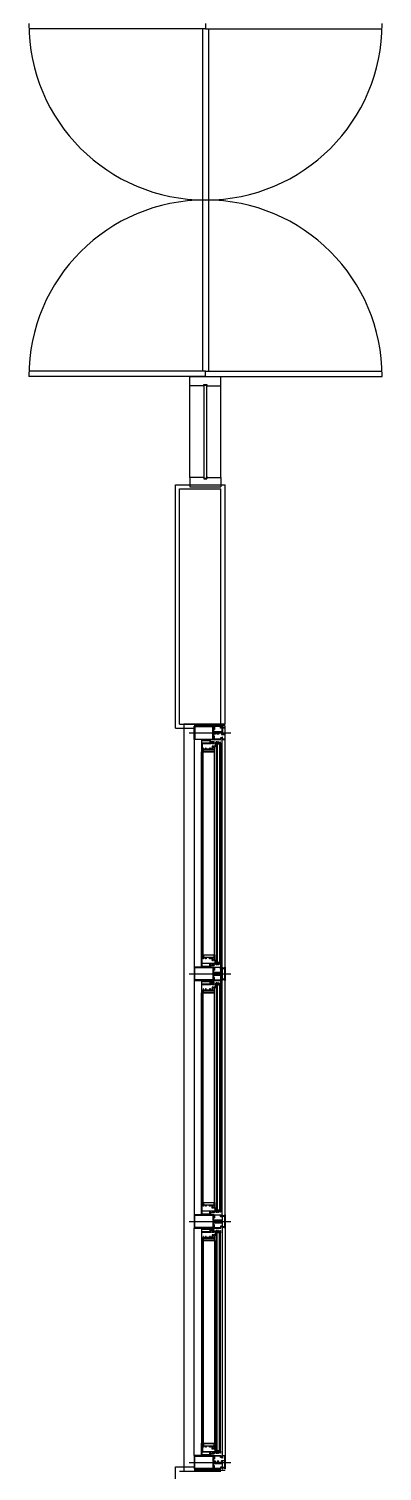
# Model space of a CAD drawing. Header units: millimetres. Extents: x 8456 to 190005487, y 619 to 455456909.
# Drawn here: x 197598 to 197862, y 156027 to 157103 of the extents above; entities that cross this region are included whole.
import ezdxf

# ---------------------------------------------------------------- set-up
doc = ezdxf.new("R2010")
doc.units = ezdxf.units.MM
doc.header["$LTSCALE"] = 400
doc.header["$MEASUREMENT"] = 0
doc.layers.get('0').update_dxf_attribs({"linetype": 'CONTINUOUS'})
doc.layers.get('Defpoints').update_dxf_attribs({"color": 153, "linetype": 'CONTINUOUS'})
for name, color, linetype in [('AA-HAT-타일', 8, 'CONTINUOUS'), ('AA-WALL-조적벽', 3, 'CONTINUOUS'), ('AA-WID', 4, 'CONTINUOUS'), ('AA-창호-문', 7, 'CONTINUOUS'), ('AA-창호-창', 4, 'CONTINUOUS')]:
    doc.layers.add(name, color=color, linetype=linetype)
doc.layers.add('G-창호공차', color=31, linetype='CONTINUOUS', plot=False)

# ---------------------------------------------------------------- blocks, each defined once
blk = doc.blocks.new('A$C2DB436D3')
at = {"layer": 'AA-HAT-타일', "color": 8}
for p, q in [((8783.7, 19090.2, 2515.7), (8783.7, 18725, 2515.7)), ((8790.3, 19090.2, 2515.7), (8790.3, 18725, 2515.7)), ((8755.1, 18344.4, 2515.7), (8755.1, 18604, 2515.7)), ((8755.1, 18604, 2515.7), (8807.9, 18604, 2515.7)), ((8807.9, 18348.8, 2515.7), (8807.9, 18604, 2515.7)), ((8763.9, 18348.8, 2515.7), (8763.9, 17552.4, 2515.7)), ((8755.1, 18344.4, 2515.7), (8774.9, 18344.4, 2515.7)), ((8755.1, 17310.4, 2515.7), (8755.1, 17556.8, 2515.7)), ((8755.1, 17556.8, 2515.7), (8774.9, 17556.8, 2515.7))]:
    blk.add_line(p, q, dxfattribs=at)
at = {"layer": 'AA-WALL-조적벽', "color": 8}
for p, q in [((8759.5, 18348.8, 2515.7), (8759.5, 18599.6, 2515.7)), ((8759.5, 18599.6, 2515.7), (8803.5, 18599.6, 2515.7)), ((8803.5, 18348.8, 2515.7), (8803.5, 18599.6, 2515.7)), ((8759.5, 18348.8, 2515.7), (8803.5, 18348.8, 2515.7)), ((8759.5, 17552.4, 2515.7), (8803.5, 17552.4, 2515.7))]:
    blk.add_line(p, q, dxfattribs=at)
at = {"layer": 'AA-WID', "color": 8}
for p, q in [((8769.6, 18339.4, 2515.7), (8813.9, 18339.4, 2515.7)), ((8774.9, 18332.3, 2515.7), (8774.9, 17825.7, 2515.7)), ((8804.9, 17825.7, 2515.7), (8804.9, 18332.3, 2515.7)), ((8807.9, 17825.7, 2515.7), (8807.9, 18332.3, 2515.7)), ((8782.6, 18102.9, 2515.7), (8782.6, 18319.1, 2515.7)), ((8783.7, 18102.9, 2515.7), (8783.7, 18328, 2515.7)), ((8784.4, 18102.9, 2515.7), (8784.4, 18319.1, 2515.7)), ((8796.1, 18323.7, 2515.7), (8796.5, 18323.7, 2515.7)), ((8796.5, 18096.7, 2515.7), (8796.5, 18322, 2515.7)), ((8802.9, 18327.3, 2515.7), (8797.6, 18327.9, 2515.7)), ((8798.3, 18327.3, 2515.7), (8799.6, 18327.3, 2515.7)), ((8798.3, 18327.3, 2515.7), (8798.3, 18094.6, 2515.7)), ((8803.1, 18327.3, 2515.7), (8798.3, 18327.3, 2515.7)), ((8799.4, 18327.3, 2515.7), (8799.4, 18094.6, 2515.7)), ((8802, 18327.3, 2515.7), (8802, 18094.6, 2515.7)), ((8803.1, 18327.3, 2515.7), (8803.1, 17830.6, 2515.7)), ((8798.3, 18094.6, 2515.7), (8799.6, 18094.6, 2515.7)), ((8802, 18094.6, 2515.7), (8803.1, 18094.6, 2515.7)), ((8769.6, 18082.6, 2515.7), (8813.9, 18082.6, 2515.7)), ((8798.3, 18070.5, 2515.7), (8798.3, 17830.6, 2515.7)), ((8798.3, 18070.5, 2515.7), (8799.6, 18070.5, 2515.7)), ((8799.4, 18070.5, 2515.7), (8799.4, 17830.6, 2515.7)), ((8802, 18070.5, 2515.7), (8802, 17830.6, 2515.7)), ((8802, 18070.5, 2515.7), (8803.1, 18070.5, 2515.7)), ((8782.6, 17838.9, 2515.7), (8782.6, 18062.2, 2515.7)), ((8783.7, 17838.9, 2515.7), (8783.7, 18062.2, 2515.7)), ((8784.4, 17838.9, 2515.7), (8784.4, 18062.2, 2515.7)), ((8796.5, 17838.9, 2515.7), (8796.5, 18068.4, 2515.7)), ((8798.3, 17830.6, 2515.7), (8799.6, 17830.6, 2515.7)), ((8802, 17830.6, 2515.7), (8803.1, 17830.6, 2515.7)), ((8769.6, 17818.6, 2515.7), (8813.9, 17818.6, 2515.7)), ((8774.9, 17568.9, 2515.7), (8774.9, 17811.4, 2515.7)), ((8804.9, 17811.4, 2515.7), (8804.9, 17568.9, 2515.7)), ((8807.9, 17811.4, 2515.7), (8807.9, 17568.9, 2515.7)), ((8782.6, 17798.2, 2515.7), (8782.6, 17582.1, 2515.7)), ((8783.7, 17798.2, 2515.7), (8783.7, 17573.1, 2515.7)), ((8784.4, 17798.2, 2515.7), (8784.4, 17582.1, 2515.7)), ((8796.5, 17798.2, 2515.7), (8796.5, 17579.1, 2515.7)), ((8798.3, 17806.5, 2515.7), (8799.6, 17806.5, 2515.7)), ((8798.3, 17573.8, 2515.7), (8798.3, 17806.5, 2515.7)), ((8799.4, 17573.8, 2515.7), (8799.4, 17806.5, 2515.7)), ((8802, 17806.5, 2515.7), (8803.1, 17806.5, 2515.7)), ((8802, 17573.8, 2515.7), (8802, 17806.5, 2515.7)), ((8803.1, 17573.8, 2515.7), (8803.1, 17806.5, 2515.7)), ((8796.1, 17577.4, 2515.7), (8796.5, 17577.4, 2515.7)), ((8769.6, 17561.7, 2515.7), (8813.9, 17561.7, 2515.7)), ((8802.9, 17573.8, 2515.7), (8797.6, 17573.2, 2515.7)), ((8798.3, 17573.8, 2515.7), (8799.6, 17573.8, 2515.7)), ((8803.1, 17573.8, 2515.7), (8798.3, 17573.8, 2515.7))]:
    blk.add_line(p, q, dxfattribs=at)
at = {"layer": 'AA-WID', "color": 8, "elevation": 2515.7}
for points in [[(8796.1, 18346.6), (8796.1, 18344.6, -1), (8795.8, 18344.6), (8795.8, 18344.8), (8795.5, 18344.8), (8795.5, 18343.5), (8795.8, 18343.5), (8795.8, 18343.7, -1), (8796.1, 18343.7), (8796.1, 18342.9, -0.414214), (8795.9, 18342.8), (8795.5, 18342.8, 0.414214), (8795.4, 18342.7), (8795.4, 18340.9, 0.414214), (8795.5, 18340.8), (8798.5, 18340.8), (8798.6, 18340.8), (8798.7, 18340.8), (8804.6, 18340.8, 0.414214), (8804.9, 18341.1), (8804.9, 18344), (8804.7, 18344, -1), (8804.7, 18344.4), (8804.9, 18344.4), (8804.9, 18346.6), (8805.3, 18346.6), (8805.3, 18345.5, 0.414214), (8805.4, 18345.4), (8807.2, 18345.4, -1), (8807.2, 18345), (8805.4, 18345, 0.414214), (8805.3, 18344.9), (8805.3, 18338.2, -0.414214), (8805.1, 18338), (8804.5, 18338), (8804.5, 18338.3), (8804.8, 18338.4, 0.322823), (8804.9, 18338.5), (8804.9, 18340.3, 0.414214), (8804.7, 18340.4), (8801.2, 18340.4, 0.414214), (8801.1, 18340.3), (8801.1, 18338.5, 0.284079), (8801.2, 18338.4), (8801.3, 18338.3), (8801.3, 18338), (8799.6, 18338, -0.414214), (8799.5, 18338.1), (8799.5, 18338.6, -1), (8799.8, 18338.6), (8799.8, 18338.5, 0.414214), (8799.9, 18338.4), (8800.5, 18338.4, 0.414214), (8800.7, 18338.6), (8800.7, 18340.2, 0.414214), (8800.5, 18340.4), (8799.9, 18340.4, 0.414214), (8799.8, 18340.3), (8799.8, 18340.2, -1), (8799.5, 18340.2), (8799.5, 18340.3, 0.414214), (8799.4, 18340.4), (8797.8, 18340.4, 0.414214), (8797.7, 18340.3), (8797.7, 18340.2, -1), (8797.4, 18340.2), (8797.4, 18340.3, 0.414214), (8797.3, 18340.4), (8796.7, 18340.4, 0.414214), (8796.5, 18340.2), (8796.5, 18338.6, 0.414214), (8796.7, 18338.4), (8797.3, 18338.4, 0.414214), (8797.4, 18338.5), (8797.4, 18338.6, -1), (8797.7, 18338.6), (8797.7, 18338.1, -0.414214), (8797.6, 18338), (8795.5, 18338, 0.414214), (8795.4, 18337.9), (8795.4, 18335.9, 0.414214), (8795.5, 18335.8), (8795.6, 18335.8, 0.414214), (8795.7, 18335.9), (8795.7, 18336.2, -1), (8796.1, 18336.2), (8796.1, 18335.1, -1), (8795.8, 18335.1), (8795.8, 18335.3), (8795.5, 18335.3), (8795.5, 18334), (8795.8, 18334), (8795.8, 18334.2, -1), (8796.1, 18334.2), (8796.1, 18332.3), (8774.9, 18332.3), (8774.9, 18346.6)], [(8795.8, 18340.3), (8795, 18340.3, -0.414214), (8794.8, 18340.4), (8794.8, 18345.9, 0.414214), (8794.7, 18346), (8775.6, 18346, 0.414214), (8775.5, 18345.9), (8775.5, 18332.9, 0.414214), (8775.6, 18332.8), (8794.7, 18332.8, 0.414214), (8794.8, 18332.9), (8794.8, 18338.4, -0.414214), (8795, 18338.5), (8795.8, 18338.5, 0.414214), (8795.9, 18338.6), (8795.9, 18340.2, 0.414214)], [(8795.6, 18343.5, -0.414214), (8795.5, 18343.6), (8795.5, 18344.6, -0.414214), (8795.6, 18344.8), (8795.7, 18344.8, -0.414214), (8795.8, 18344.6), (8795.8, 18344.5, 0.696601), (8796.1, 18344.5), (8796.1, 18346.6), (8803.3, 18346.6, -0.414214), (8803.5, 18346.3), (8803.5, 18344.9), (8804.7, 18344.9), (8804.7, 18344.5), (8803.3, 18344.5, -0.414214), (8803.1, 18344.7), (8803.1, 18346.1), (8796.6, 18346.1), (8796.6, 18343.1), (8796.1, 18343.1), (8796.1, 18343.8, 0.696601), (8795.8, 18343.8), (8795.8, 18343.6, -0.414214), (8795.7, 18343.5)], [(8807.5, 18345), (8805.5, 18345, 1), (8805.5, 18344.7), (8807.5, 18344.7, -0.414214), (8807.6, 18344.6), (8807.6, 18338.1, -0.414214), (8807.4, 18337.9), (8804.5, 18337.9), (8804.5, 18338.3), (8804.8, 18338.5), (8804.8, 18338.8), (8804.4, 18338.8, 0.414214), (8804.1, 18338.6), (8804.1, 18337.8, 0.414214), (8804.4, 18337.6), (8807.4, 18337.6, -0.414214), (8807.6, 18337.4), (8807.6, 18332.7, -0.414214), (8807.5, 18332.6), (8805.3, 18332.6, -0.414214), (8805.2, 18332.7), (8805.2, 18334.8), (8804.7, 18334.8, 1), (8804.7, 18334.5), (8804.9, 18334.5), (8804.9, 18332.3), (8807.9, 18332.3), (8807.9, 18346.6), (8807.6, 18346.6), (8807.6, 18345.1, -0.414214)], [(8783.7, 18319.1), (8783.7, 18319.8, 1), (8783.4, 18319.8), (8783.4, 18319.5), (8783.1, 18319.5), (8783.1, 18321.3), (8783.4, 18321.3), (8783.4, 18320.9, 1), (8783.7, 18320.9), (8783.7, 18321.7), (8783.1, 18321.7), (8783.1, 18327.7, -0.414213), (8783.3, 18328), (8793, 18328, 0.414213), (8793.1, 18328.1), (8793.1, 18328.5, 1), (8792.8, 18328.5), (8792.8, 18328.4), (8792.3, 18328.4, -0.414214), (8792.2, 18328.5), (8792.2, 18329.8, -0.414214), (8792.3, 18329.9), (8792.8, 18329.9), (8792.8, 18329.8, 1), (8793.1, 18329.8), (8793.1, 18329.9), (8794.2, 18329.9), (8794.2, 18329.8, 1), (8794.4, 18329.8), (8794.4, 18329.9), (8795, 18329.9, -0.414214), (8795.1, 18329.8), (8795.1, 18328.5, -0.414214), (8795, 18328.4), (8794.4, 18328.4), (8794.4, 18328.5, 1), (8794.2, 18328.5), (8794.2, 18328.1, 0.414214), (8794.3, 18328), (8796.1, 18328), (8796.1, 18328.7, 0.414214), (8795.9, 18328.8), (8795.9, 18328.8, 0.414214), (8795.8, 18328.7), (8795.8, 18328.4), (8795.5, 18328.4), (8795.5, 18329.9), (8795.8, 18329.9), (8795.8, 18329.6, 1), (8796.1, 18329.6), (8796.1, 18330.4), (8793.7, 18330.4), (8793.6, 18330.3), (8793.6, 18330.4), (8792.4, 18330.4, -0.414214), (8792.3, 18330.5), (8792.3, 18331.6), (8790.6, 18331.6), (8790.6, 18332, 0.414214), (8790.3, 18332.3, 0.414214), (8790.1, 18332), (8790.1, 18331.6), (8784.4, 18331.6), (8784.4, 18332, 0.414214), (8784.2, 18332.3, 0.414214), (8784, 18332), (8784, 18331.6), (8782.6, 18331.6), (8782.6, 18319.1)], [(8795.6, 18335.3, 0.414214), (8795.5, 18335.2), (8795.5, 18334.2, 0.414214), (8795.6, 18334), (8795.7, 18334, 0.414214), (8795.8, 18334.2), (8795.8, 18334.3, -0.696601), (8796.1, 18334.3), (8796.1, 18332.3), (8803.3, 18332.3, 0.414214), (8803.5, 18332.5), (8803.5, 18333.9), (8804.7, 18333.9), (8804.7, 18334.3), (8803.3, 18334.3, 0.414214), (8803.1, 18334.1), (8803.1, 18332.7), (8796.6, 18332.7), (8796.6, 18335.7), (8796.1, 18335.7), (8796.1, 18335, -0.696601), (8795.8, 18335), (8795.8, 18335.2, 0.414214), (8795.7, 18335.3)], [(8783.7, 18102.9), (8783.7, 18102.1, -1), (8783.4, 18102.1), (8783.4, 18102.5), (8783.1, 18102.5), (8783.1, 18100.7), (8783.4, 18100.7), (8783.4, 18101, -1), (8783.7, 18101), (8783.7, 18100.3), (8783.1, 18100.3), (8783.1, 18094.2, 0.414213), (8783.3, 18094), (8793, 18094, -0.414213), (8793.1, 18093.9), (8793.1, 18093.4, -1), (8792.8, 18093.4), (8792.8, 18093.6), (8792.3, 18093.6, 0.414214), (8792.2, 18093.4), (8792.2, 18092.1, 0.414214), (8792.3, 18092), (8792.8, 18092), (8792.8, 18092.1, -1), (8793.1, 18092.1), (8793.1, 18092), (8794.2, 18092), (8794.2, 18092.1, -1), (8794.4, 18092.1), (8794.4, 18092), (8795, 18092, 0.414214), (8795.1, 18092.1), (8795.1, 18093.4, 0.414214), (8795, 18093.6), (8794.4, 18093.6), (8794.4, 18093.4, -1), (8794.2, 18093.4), (8794.2, 18093.9, -0.414214), (8794.3, 18094), (8796.1, 18094), (8796.1, 18093.2, -0.414214), (8796, 18093.1), (8796, 18093.1, -0.414214), (8795.8, 18093.2), (8795.8, 18093.6), (8795.5, 18093.6), (8795.5, 18092), (8795.8, 18092), (8795.8, 18092.3, -1), (8796.1, 18092.3), (8796.1, 18091.6), (8793.7, 18091.6), (8793.6, 18091.6), (8793.6, 18091.6), (8792.4, 18091.6, 0.414214), (8792.3, 18091.5), (8792.3, 18090.4), (8790.6, 18090.4), (8790.6, 18089.9, -0.414214), (8790.3, 18089.7, -0.414214), (8790.1, 18089.9), (8790.1, 18090.4), (8784.4, 18090.4), (8784.4, 18089.9, -0.414214), (8784.2, 18089.7, -0.414214), (8784, 18089.9), (8784, 18090.4), (8782.6, 18090.4), (8782.6, 18102.9)], [(8795.6, 18086.7, -0.414214), (8795.5, 18086.8), (8795.5, 18087.8, -0.414214), (8795.6, 18087.9), (8795.7, 18087.9, -0.414214), (8795.8, 18087.8), (8795.8, 18087.6, 0.696601), (8796.1, 18087.6), (8796.1, 18089.7), (8803.3, 18089.7, -0.414214), (8803.5, 18089.5), (8803.5, 18088.1), (8804.7, 18088.1), (8804.7, 18087.6), (8803.3, 18087.6, -0.414214), (8803.1, 18087.8), (8803.1, 18089.3), (8796.6, 18089.3), (8796.6, 18086.3), (8796.1, 18086.3), (8796.1, 18087, 0.696601), (8795.8, 18087), (8795.8, 18086.8, -0.414214), (8795.7, 18086.7)], [(8783.7, 18062.2), (8783.7, 18063, 1), (8783.4, 18063), (8783.4, 18062.6), (8783.1, 18062.6), (8783.1, 18064.4), (8783.4, 18064.4), (8783.4, 18064.1, 1), (8783.7, 18064.1), (8783.7, 18064.8), (8783.1, 18064.8), (8783.1, 18070.9, -0.414213), (8783.3, 18071.1), (8793, 18071.1, 0.414213), (8793.1, 18071.2), (8793.1, 18071.7, 1), (8792.8, 18071.7), (8792.8, 18071.6), (8792.3, 18071.6, -0.414214), (8792.2, 18071.7), (8792.2, 18073, -0.414214), (8792.3, 18073.1), (8792.8, 18073.1), (8792.8, 18073, 1), (8793.1, 18073), (8793.1, 18073.1), (8794.2, 18073.1), (8794.2, 18073, 1), (8794.4, 18073), (8794.4, 18073.1), (8795, 18073.1, -0.414214), (8795.1, 18073), (8795.1, 18071.7, -0.414214), (8795, 18071.6), (8794.4, 18071.6), (8794.4, 18071.7, 1), (8794.2, 18071.7), (8794.2, 18071.2, 0.414214), (8794.3, 18071.1), (8796.1, 18071.1), (8796.1, 18071.9, 0.414214), (8796, 18072), (8796, 18072, 0.414214), (8795.8, 18071.9), (8795.8, 18071.6), (8795.5, 18071.6), (8795.5, 18073.1), (8795.8, 18073.1), (8795.8, 18072.8, 1), (8796.1, 18072.8), (8796.1, 18073.5), (8793.7, 18073.5), (8793.6, 18073.5), (8793.6, 18073.5), (8792.4, 18073.5, -0.414214), (8792.3, 18073.6), (8792.3, 18074.7), (8790.6, 18074.7), (8790.6, 18075.2, 0.414214), (8790.3, 18075.4, 0.414214), (8790.1, 18075.2), (8790.1, 18074.7), (8784.4, 18074.7), (8784.4, 18075.2, 0.414214), (8784.2, 18075.4, 0.414214), (8784, 18075.2), (8784, 18074.7), (8782.6, 18074.7), (8782.6, 18062.2)], [(8795.6, 18078.4, 0.414214), (8795.5, 18078.3), (8795.5, 18077.3, 0.414214), (8795.6, 18077.2), (8795.7, 18077.2, 0.414214), (8795.8, 18077.3), (8795.8, 18077.5, -0.696601), (8796.1, 18077.5), (8796.1, 18075.4), (8803.3, 18075.4, 0.414214), (8803.5, 18075.6), (8803.5, 18077.1), (8804.7, 18077.1), (8804.7, 18077.5), (8803.3, 18077.5, 0.414214), (8803.1, 18077.3), (8803.1, 18075.8), (8796.6, 18075.8), (8796.6, 18078.8), (8796.1, 18078.8), (8796.1, 18078.2, -0.696601), (8795.8, 18078.2), (8795.8, 18078.3, 0.414214), (8795.7, 18078.4)], [(8783.7, 17838.9), (8783.7, 17838.1, -1), (8783.4, 17838.1), (8783.4, 17838.5), (8783.1, 17838.5), (8783.1, 17836.7), (8783.4, 17836.7), (8783.4, 17837, -1), (8783.7, 17837), (8783.7, 17836.3), (8783.1, 17836.3), (8783.1, 17830.2, 0.414213), (8783.3, 17830), (8793, 17830, -0.414213), (8793.1, 17829.9), (8793.1, 17829.4, -1), (8792.8, 17829.4), (8792.8, 17829.6), (8792.3, 17829.6, 0.414214), (8792.2, 17829.4), (8792.2, 17828.1, 0.414214), (8792.3, 17828), (8792.8, 17828), (8792.8, 17828.1, -1), (8793.1, 17828.1), (8793.1, 17828), (8794.2, 17828), (8794.2, 17828.1, -1), (8794.4, 17828.1), (8794.4, 17828), (8795, 17828, 0.414214), (8795.1, 17828.1), (8795.1, 17829.4, 0.414214), (8795, 17829.6), (8794.4, 17829.6), (8794.4, 17829.4, -1), (8794.2, 17829.4), (8794.2, 17829.9, -0.414214), (8794.3, 17830), (8796.1, 17830), (8796.1, 17829.2, -0.414214), (8796, 17829.1), (8796, 17829.1, -0.414214), (8795.8, 17829.2), (8795.8, 17829.6), (8795.5, 17829.6), (8795.5, 17828), (8795.8, 17828), (8795.8, 17828.3, -1), (8796.1, 17828.3), (8796.1, 17827.6), (8793.7, 17827.6), (8793.6, 17827.6), (8793.6, 17827.6), (8792.4, 17827.6, 0.414214), (8792.3, 17827.5), (8792.3, 17826.4), (8790.6, 17826.4), (8790.6, 17825.9, -0.414214), (8790.3, 17825.7, -0.414214), (8790.1, 17825.9), (8790.1, 17826.4), (8784.4, 17826.4), (8784.4, 17825.9, -0.414214), (8784.2, 17825.7, -0.414214), (8784, 17825.9), (8784, 17826.4), (8782.6, 17826.4), (8782.6, 17838.9)], [(8795.6, 17822.7, -0.414214), (8795.5, 17822.8), (8795.5, 17823.8, -0.414214), (8795.6, 17823.9), (8795.7, 17823.9, -0.414214), (8795.8, 17823.8), (8795.8, 17823.6, 0.696601), (8796.1, 17823.6), (8796.1, 17825.7), (8803.3, 17825.7, -0.414214), (8803.5, 17825.5), (8803.5, 17824.1), (8804.7, 17824.1), (8804.7, 17823.6), (8803.3, 17823.6, -0.414214), (8803.1, 17823.8), (8803.1, 17825.3), (8796.6, 17825.3), (8796.6, 17822.3), (8796.1, 17822.3), (8796.1, 17823, 0.696601), (8795.8, 17823), (8795.8, 17822.8, -0.414214), (8795.7, 17822.7)], [(8783.7, 17798.2), (8783.7, 17799, 1), (8783.4, 17799), (8783.4, 17798.6), (8783.1, 17798.6), (8783.1, 17800.4), (8783.4, 17800.4), (8783.4, 17800.1, 1), (8783.7, 17800.1), (8783.7, 17800.8), (8783.1, 17800.8), (8783.1, 17806.9, -0.414213), (8783.3, 17807.1), (8793, 17807.1, 0.414213), (8793.1, 17807.2), (8793.1, 17807.7, 1), (8792.8, 17807.7), (8792.8, 17807.6), (8792.3, 17807.6, -0.414214), (8792.2, 17807.7), (8792.2, 17809, -0.414214), (8792.3, 17809.1), (8792.8, 17809.1), (8792.8, 17809, 1), (8793.1, 17809), (8793.1, 17809.1), (8794.2, 17809.1), (8794.2, 17809, 1), (8794.4, 17809), (8794.4, 17809.1), (8795, 17809.1, -0.414214), (8795.1, 17809), (8795.1, 17807.7, -0.414214), (8795, 17807.6), (8794.4, 17807.6), (8794.4, 17807.7, 1), (8794.2, 17807.7), (8794.2, 17807.2, 0.414214), (8794.3, 17807.1), (8796.1, 17807.1), (8796.1, 17807.9, 0.414214), (8796, 17808), (8796, 17808, 0.414214), (8795.8, 17807.9), (8795.8, 17807.6), (8795.5, 17807.6), (8795.5, 17809.1), (8795.8, 17809.1), (8795.8, 17808.8, 1), (8796.1, 17808.8), (8796.1, 17809.5), (8793.7, 17809.5), (8793.6, 17809.5), (8793.6, 17809.5), (8792.4, 17809.5, -0.414214), (8792.3, 17809.6), (8792.3, 17810.7), (8790.6, 17810.7), (8790.6, 17811.2, 0.414214), (8790.3, 17811.4, 0.414214), (8790.1, 17811.2), (8790.1, 17810.7), (8784.4, 17810.7), (8784.4, 17811.2, 0.414214), (8784.2, 17811.4, 0.414214), (8784, 17811.2), (8784, 17810.7), (8782.6, 17810.7), (8782.6, 17798.2)], [(8795.6, 17814.4, 0.414214), (8795.5, 17814.3), (8795.5, 17813.3, 0.414214), (8795.6, 17813.2), (8795.7, 17813.2, 0.414214), (8795.8, 17813.3), (8795.8, 17813.5, -0.696601), (8796.1, 17813.5), (8796.1, 17811.4), (8803.3, 17811.4, 0.414214), (8803.5, 17811.6), (8803.5, 17813.1), (8804.7, 17813.1), (8804.7, 17813.5), (8803.3, 17813.5, 0.414214), (8803.1, 17813.3), (8803.1, 17811.8), (8796.6, 17811.8), (8796.6, 17814.8), (8796.1, 17814.8), (8796.1, 17814.2, -0.696601), (8795.8, 17814.2), (8795.8, 17814.3, 0.414214), (8795.7, 17814.4)], [(8783.7, 17582.1), (8783.7, 17581.3, -1), (8783.4, 17581.3), (8783.4, 17581.6), (8783.1, 17581.6), (8783.1, 17579.9), (8783.4, 17579.9), (8783.4, 17580.2, -1), (8783.7, 17580.2), (8783.7, 17579.4), (8783.1, 17579.4), (8783.1, 17573.4, 0.414213), (8783.3, 17573.1), (8793, 17573.1, -0.414213), (8793.1, 17573), (8793.1, 17572.6, -1), (8792.8, 17572.6), (8792.8, 17572.7), (8792.3, 17572.7, 0.414214), (8792.2, 17572.6), (8792.2, 17571.3, 0.414214), (8792.3, 17571.2), (8792.8, 17571.2), (8792.8, 17571.3, -1), (8793.1, 17571.3), (8793.1, 17571.2), (8794.2, 17571.2), (8794.2, 17571.3, -1), (8794.4, 17571.3), (8794.4, 17571.2), (8795, 17571.2, 0.414214), (8795.1, 17571.3), (8795.1, 17572.6, 0.414214), (8795, 17572.7), (8794.4, 17572.7), (8794.4, 17572.6, -1), (8794.2, 17572.6), (8794.2, 17573, -0.414214), (8794.3, 17573.1), (8796.1, 17573.1), (8796.1, 17572.4, -0.414214), (8795.9, 17572.3), (8795.9, 17572.3, -0.414214), (8795.8, 17572.4), (8795.8, 17572.7), (8795.5, 17572.7), (8795.5, 17571.2), (8795.8, 17571.2), (8795.8, 17571.5, -1), (8796.1, 17571.5), (8796.1, 17570.7), (8793.7, 17570.7), (8793.6, 17570.8), (8793.6, 17570.7), (8792.4, 17570.7, 0.414214), (8792.3, 17570.6), (8792.3, 17569.5), (8790.6, 17569.5), (8790.6, 17569.1, -0.414214), (8790.3, 17568.9, -0.414214), (8790.1, 17569.1), (8790.1, 17569.5), (8784.4, 17569.5), (8784.4, 17569.1, -0.414214), (8784.2, 17568.9, -0.414214), (8784, 17569.1), (8784, 17569.5), (8782.6, 17569.5), (8782.6, 17582.1)], [(8796.1, 17554.6), (8796.1, 17556.5, 1), (8795.8, 17556.5), (8795.8, 17556.3), (8795.5, 17556.3), (8795.5, 17557.6), (8795.8, 17557.6), (8795.8, 17557.4, 1), (8796.1, 17557.4), (8796.1, 17558.2, 0.414214), (8795.9, 17558.3), (8795.5, 17558.3, -0.414214), (8795.4, 17558.4), (8795.4, 17560.2, -0.414214), (8795.5, 17560.3), (8798.5, 17560.3), (8798.6, 17560.3), (8798.7, 17560.3), (8804.6, 17560.3, -0.414214), (8804.9, 17560.1), (8804.9, 17557.1), (8804.7, 17557.1, 1), (8804.7, 17556.8), (8804.9, 17556.8), (8804.9, 17554.6), (8805.3, 17554.6), (8805.3, 17555.6, -0.414214), (8805.4, 17555.7), (8807.2, 17555.7, 1), (8807.2, 17556.1), (8805.4, 17556.1, -0.414214), (8805.3, 17556.2), (8805.3, 17562.9, 0.414214), (8805.1, 17563.1), (8804.5, 17563.1), (8804.5, 17562.8), (8804.8, 17562.7, -0.322823), (8804.9, 17562.6), (8804.9, 17560.8, -0.414214), (8804.7, 17560.7), (8801.2, 17560.7, -0.414214), (8801.1, 17560.8), (8801.1, 17562.6, -0.284079), (8801.2, 17562.7), (8801.3, 17562.8), (8801.3, 17563.1), (8799.6, 17563.1, 0.414214), (8799.5, 17563), (8799.5, 17562.5, 1), (8799.8, 17562.5), (8799.8, 17562.6, -0.414214), (8799.9, 17562.7), (8800.5, 17562.7, -0.414214), (8800.7, 17562.5), (8800.7, 17560.9, -0.414214), (8800.5, 17560.7), (8799.9, 17560.7, -0.414214), (8799.8, 17560.8), (8799.8, 17560.9, 1), (8799.5, 17560.9), (8799.5, 17560.8, -0.414214), (8799.4, 17560.7), (8797.8, 17560.7, -0.414214), (8797.7, 17560.8), (8797.7, 17560.9, 1), (8797.4, 17560.9), (8797.4, 17560.8, -0.414214), (8797.3, 17560.7), (8796.7, 17560.7, -0.414214), (8796.5, 17560.9), (8796.5, 17562.5, -0.414214), (8796.7, 17562.7), (8797.3, 17562.7, -0.414214), (8797.4, 17562.6), (8797.4, 17562.5, 1), (8797.7, 17562.5), (8797.7, 17563, 0.414214), (8797.6, 17563.1), (8795.5, 17563.1, -0.414214), (8795.4, 17563.2), (8795.4, 17565.2, -0.414214), (8795.5, 17565.3), (8795.6, 17565.3, -0.414214), (8795.7, 17565.2), (8795.7, 17564.9, 1), (8796.1, 17564.9), (8796.1, 17566, 1), (8795.8, 17566), (8795.8, 17565.8), (8795.5, 17565.8), (8795.5, 17567.1), (8795.8, 17567.1), (8795.8, 17566.9, 1), (8796.1, 17566.9), (8796.1, 17568.9), (8774.9, 17568.9), (8774.9, 17554.6)], [(8795.8, 17560.8), (8795, 17560.8, 0.414214), (8794.8, 17560.7), (8794.8, 17555.2, -0.414214), (8794.7, 17555.1), (8775.6, 17555.1, -0.414214), (8775.5, 17555.2), (8775.5, 17568.2, -0.414214), (8775.6, 17568.3), (8794.7, 17568.3, -0.414214), (8794.8, 17568.2), (8794.8, 17562.7, 0.414214), (8795, 17562.6), (8795.8, 17562.6, -0.414214), (8795.9, 17562.5), (8795.9, 17560.9, -0.414214)], [(8795.6, 17565.8, -0.414214), (8795.5, 17565.9), (8795.5, 17566.9, -0.414214), (8795.6, 17567.1), (8795.7, 17567.1, -0.414214), (8795.8, 17566.9), (8795.8, 17566.8, 0.696601), (8796.1, 17566.8), (8796.1, 17568.9), (8803.3, 17568.9, -0.414214), (8803.5, 17568.6), (8803.5, 17567.2), (8804.7, 17567.2), (8804.7, 17566.8), (8803.3, 17566.8, -0.414214), (8803.1, 17567), (8803.1, 17568.4), (8796.6, 17568.4), (8796.6, 17565.4), (8796.1, 17565.4), (8796.1, 17566.1, 0.696601), (8795.8, 17566.1), (8795.8, 17565.9, -0.414214), (8795.7, 17565.8)], [(8807.5, 17556.1), (8805.5, 17556.1, -1), (8805.5, 17556.4), (8807.5, 17556.4, 0.414214), (8807.6, 17556.5), (8807.6, 17563, 0.414214), (8807.4, 17563.2), (8804.5, 17563.2), (8804.5, 17562.8), (8804.8, 17562.6), (8804.8, 17562.3), (8804.4, 17562.3, -0.414214), (8804.1, 17562.5), (8804.1, 17563.3, -0.414214), (8804.4, 17563.5), (8807.4, 17563.5, 0.414214), (8807.6, 17563.7), (8807.6, 17568.4, 0.414214), (8807.5, 17568.5), (8805.3, 17568.5, 0.414214), (8805.2, 17568.4), (8805.2, 17566.3), (8804.7, 17566.3, -1), (8804.7, 17566.7), (8804.9, 17566.7), (8804.9, 17568.9), (8807.9, 17568.9), (8807.9, 17554.6), (8807.6, 17554.6), (8807.6, 17556, 0.414214)], [(8795.6, 17557.6, 0.414214), (8795.5, 17557.5), (8795.5, 17556.5, 0.414214), (8795.6, 17556.3), (8795.7, 17556.3, 0.414214), (8795.8, 17556.5), (8795.8, 17556.6, -0.696601), (8796.1, 17556.6), (8796.1, 17554.6), (8803.3, 17554.6, 0.414214), (8803.5, 17554.8), (8803.5, 17556.2), (8804.7, 17556.2), (8804.7, 17556.6), (8803.3, 17556.6, 0.414214), (8803.1, 17556.4), (8803.1, 17555), (8796.6, 17555), (8796.6, 17558), (8796.1, 17558), (8796.1, 17557.3, -0.696601), (8795.8, 17557.3), (8795.8, 17557.5, 0.414214), (8795.7, 17557.6)]]:
    blk.add_lwpolyline(points, format="xyb", close=True, dxfattribs=at)
for points in [[(8791.8, 18331.2), (8791.8, 18328.4), (8783.1, 18328.4), (8783.1, 18331.2)], [(8784.8, 18319.5), (8784.8, 18321.7), (8796.1, 18321.7), (8796.1, 18319.5)], [(8802.9, 18327.3), (8797.6, 18327.3), (8797.6, 18327.9), (8802.9, 18327.9)], [(8784.8, 18102.5), (8784.8, 18100.3), (8796.1, 18100.3), (8796.1, 18102.5)], [(8791.8, 18090.8), (8791.8, 18093.6), (8783.1, 18093.6), (8783.1, 18090.8)], [(8802.9, 18094.6), (8797.6, 18094.6), (8797.6, 18094.1), (8802.9, 18094.1)], [(8791.8, 18074.3), (8791.8, 18071.6), (8783.1, 18071.6), (8783.1, 18074.3)], [(8802.9, 18070.5), (8797.6, 18070.5), (8797.6, 18071), (8802.9, 18071)], [(8784.8, 18062.6), (8784.8, 18064.8), (8796.1, 18064.8), (8796.1, 18062.6)], [(8791.8, 17826.8), (8791.8, 17829.6), (8783.1, 17829.6), (8783.1, 17826.8)], [(8784.8, 17838.5), (8784.8, 17836.3), (8796.1, 17836.3), (8796.1, 17838.5)], [(8802.9, 17830.6), (8797.6, 17830.6), (8797.6, 17830.1), (8802.9, 17830.1)], [(8791.8, 17810.3), (8791.8, 17807.6), (8783.1, 17807.6), (8783.1, 17810.3)], [(8784.8, 17798.6), (8784.8, 17800.8), (8796.1, 17800.8), (8796.1, 17798.6)], [(8802.9, 17806.5), (8797.6, 17806.5), (8797.6, 17807), (8802.9, 17807)], [(8784.8, 17581.6), (8784.8, 17579.4), (8796.1, 17579.4), (8796.1, 17581.6)], [(8791.8, 17570), (8791.8, 17572.7), (8783.1, 17572.7), (8783.1, 17570)], [(8802.9, 17573.8), (8797.6, 17573.8), (8797.6, 17573.2), (8802.9, 17573.2)]]:
    blk.add_lwpolyline(points, close=True, dxfattribs=at)
for points in [[(8796.5, 18322), (8796.6, 18322, 1), (8796.6, 18322.4), (8796.5, 18322.4), (8796.5, 18323.2), (8796.4, 18323.2), (8796.5, 18323.3), (8796.5, 18324.8), (8797.6, 18324.8), (8797.6, 18327.9), (8798, 18327.9), (8798, 18328.2), (8797.6, 18328.2), (8797.6, 18328.6), (8800.8, 18328.6), (8800.8, 18328.2), (8800.4, 18328.2), (8800.4, 18327.9), (8801.1, 18327.9), (8801.1, 18328.6), (8803.1, 18328.6), (8803.1, 18329.5, 0.414214), (8803, 18329.6), (8802.8, 18329.6, 0.414214), (8802.8, 18329.5), (8802.8, 18329.1), (8800.7, 18329.1), (8800.7, 18329.8), (8800.1, 18329.8, 0.414214), (8800, 18329.7), (8800, 18329.5, 0.414214), (8800.1, 18329.4), (8800.3, 18329.4), (8800.3, 18329.1), (8800, 18329.1), (8799.5, 18329.1), (8799.5, 18329.8), (8798.5, 18329.8, 0.414214), (8798.4, 18329.7), (8798.4, 18329.5, 0.414214), (8798.5, 18329.4), (8799, 18329.4), (8799, 18329.1), (8797.2, 18329.1), (8797.2, 18325.3), (8795.7, 18325.3, 0.414214), (8795.6, 18325.2, 0.414214), (8795.7, 18325), (8795.9, 18325, -0.414214), (8796.1, 18324.9, -0.414214), (8795.9, 18324.8), (8794.6, 18324.8, -0.414214), (8794.4, 18324.9, -0.414214), (8794.6, 18325), (8794.8, 18325, 0.414214), (8794.9, 18325.2, 0.414214), (8794.8, 18325.3), (8794.1, 18325.3), (8794.1, 18323.9, 0.414214), (8794.2, 18323.8), (8794.6, 18323.8, 1), (8794.6, 18324, -0.414214), (8794.5, 18324.1), (8794.5, 18324.2, -0.414214), (8794.7, 18324.3), (8795.9, 18324.3, -0.414214), (8796.1, 18324.2), (8796.1, 18324.1, -0.414214), (8795.9, 18324, 1), (8795.9, 18323.8, -0.414214), (8796.1, 18323.7), (8796.1, 18322.8, -0.414214), (8795.9, 18322.7, 1), (8795.9, 18322.4, -0.414214), (8796.1, 18322.3), (8796.1, 18322.3, -0.414214), (8795.9, 18322.1), (8794.7, 18322.1, -0.414214), (8794.5, 18322.3), (8794.5, 18322.3, -0.414214), (8794.6, 18322.4, 1), (8794.6, 18322.7), (8794.2, 18322.7, 0.414214), (8794.1, 18322.5), (8794.1, 18322.1), (8792.2, 18322.1), (8792.2, 18323.2), (8791.2, 18323.2), (8791.2, 18322.8), (8791.8, 18322.8), (8791.8, 18322.1), (8787.4, 18322.1), (8787.4, 18322.8), (8787.9, 18322.8), (8787.9, 18323.2), (8786.9, 18323.2), (8786.9, 18322.1), (8784.8, 18322.1), (8784.8, 18323.2), (8784.4, 18323.2), (8784.4, 18319.1), (8796.5, 18319.1), (8796.5, 18322)], [(8796.5, 18099.9), (8796.6, 18099.9, -1), (8796.6, 18099.6), (8796.5, 18099.6), (8796.5, 18098.8), (8796.4, 18098.7), (8796.5, 18098.7), (8796.5, 18097.1), (8797.6, 18097.1), (8797.6, 18094.1), (8798, 18094.1), (8798, 18093.8), (8797.6, 18093.8), (8797.6, 18093.3), (8800.8, 18093.3), (8800.8, 18093.8), (8800.4, 18093.8), (8800.4, 18094.1), (8801.1, 18094.1), (8801.1, 18093.3), (8803.1, 18093.3), (8803.1, 18092.5, -0.414214), (8803, 18092.4), (8802.8, 18092.4, -0.414214), (8802.8, 18092.5), (8802.8, 18092.9), (8800.7, 18092.9), (8800.7, 18092.2), (8800.1, 18092.2, -0.414214), (8800, 18092.3), (8800, 18092.4, -0.414214), (8800.1, 18092.5), (8800.3, 18092.5), (8800.3, 18092.9), (8800, 18092.9), (8799.5, 18092.9), (8799.5, 18092.2), (8798.5, 18092.2, -0.414214), (8798.4, 18092.3), (8798.4, 18092.4, -0.414214), (8798.5, 18092.5), (8799, 18092.5), (8799, 18092.9), (8797.2, 18092.9), (8797.2, 18096.7), (8795.7, 18096.7, -0.414214), (8795.6, 18096.8, -0.414214), (8795.7, 18096.9), (8795.9, 18096.9, 0.414214), (8796.1, 18097, 0.414214), (8795.9, 18097.2), (8794.6, 18097.2, 0.414214), (8794.4, 18097, 0.414214), (8794.6, 18096.9), (8794.8, 18096.9, -0.414214), (8794.9, 18096.8, -0.414214), (8794.8, 18096.7), (8794.1, 18096.7), (8794.1, 18098, -0.414214), (8794.2, 18098.2), (8794.6, 18098.2, -1), (8794.6, 18097.9, 0.414214), (8794.5, 18097.8), (8794.5, 18097.8, 0.414214), (8794.7, 18097.6), (8795.9, 18097.6, 0.414214), (8796.1, 18097.8), (8796.1, 18097.8, 0.414214), (8796, 18097.9, -1), (8796, 18098.2, 0.414214), (8796.1, 18098.3), (8796.1, 18099.2, 0.414214), (8796, 18099.3, -1), (8796, 18099.5, 0.414214), (8796.1, 18099.6), (8796.1, 18099.7, 0.414214), (8795.9, 18099.8), (8794.7, 18099.8, 0.414214), (8794.5, 18099.7), (8794.5, 18099.6, 0.414214), (8794.6, 18099.5, -1), (8794.6, 18099.3), (8794.2, 18099.3, -0.414214), (8794.1, 18099.4), (8794.1, 18099.8), (8792.2, 18099.8), (8792.2, 18098.7), (8791.2, 18098.7), (8791.2, 18099.2), (8791.8, 18099.2), (8791.8, 18099.8), (8787.4, 18099.8), (8787.4, 18099.2), (8787.9, 18099.2), (8787.9, 18098.7), (8786.9, 18098.7), (8786.9, 18099.8), (8784.8, 18099.8), (8784.8, 18098.7), (8784.4, 18098.7), (8784.4, 18102.9), (8796.5, 18102.9), (8796.5, 18099.9)], [(8774.9, 18089.7), (8774.9, 18075.4), (8796.1, 18075.4), (8796.1, 18077.4, 1), (8795.8, 18077.4), (8795.8, 18077.2), (8795.5, 18077.2), (8795.5, 18078.5), (8795.8, 18078.5), (8795.8, 18078.3, 1), (8796.1, 18078.3), (8796.1, 18079, 0.414214), (8795.9, 18079.1), (8795.5, 18079.1, -0.414214), (8795.4, 18079.3), (8795.4, 18081, -0.414214), (8795.5, 18081.1), (8798.5, 18081.1), (8798.6, 18081.2), (8798.7, 18081.1), (8804.6, 18081.1, -0.414214), (8804.9, 18080.9), (8804.9, 18077.9), (8804.7, 18077.9, 1), (8804.7, 18077.6), (8804.9, 18077.6), (8804.9, 18075.4), (8805.3, 18075.4), (8805.3, 18076.5, -0.414214), (8805.4, 18076.6), (8807.2, 18076.6, 1), (8807.2, 18076.9), (8805.4, 18076.9, -0.414214), (8805.3, 18077), (8805.3, 18082.6), (8805.3, 18088.1, -0.414214), (8805.4, 18088.2), (8807.2, 18088.2, 1), (8807.2, 18088.5), (8805.4, 18088.5, -0.414214), (8805.3, 18088.6), (8805.3, 18089.7), (8804.9, 18089.7), (8804.9, 18087.5), (8804.7, 18087.5, 1), (8804.7, 18087.2), (8804.9, 18087.2), (8804.9, 18084.2, -0.414214), (8804.6, 18084), (8798.7, 18084), (8798.6, 18083.9), (8798.5, 18084), (8795.5, 18084, -0.414214), (8795.4, 18084.1), (8795.4, 18085.9, -0.414214), (8795.5, 18086), (8795.9, 18086, 0.414214), (8796.1, 18086.1), (8796.1, 18086.8, 1), (8795.8, 18086.8), (8795.8, 18086.6), (8795.5, 18086.6), (8795.5, 18087.9), (8795.8, 18087.9), (8795.8, 18087.7, 1), (8796.1, 18087.7), (8796.1, 18089.7), (8774.9, 18089.7)], [(8795.9, 18082.6), (8795.9, 18081.8, -0.414214), (8795.8, 18081.7), (8795, 18081.7, 0.414214), (8794.8, 18081.6), (8794.8, 18076.1, -0.414214), (8794.7, 18076), (8775.5, 18076), (8775.5, 18089.2), (8794.7, 18089.2, -0.414214), (8794.8, 18089), (8794.8, 18083.5, 0.414214), (8795, 18083.4), (8795.8, 18083.4, -0.414214), (8795.9, 18083.3), (8795.9, 18082.6)], [(8807.9, 18082.6), (8807.9, 18075.4), (8807.6, 18075.4), (8807.6, 18076.8, 0.414214), (8807.5, 18076.9), (8805.5, 18076.9, -1), (8805.5, 18077.3), (8807.5, 18077.3, 0.414214), (8807.6, 18077.4), (8807.6, 18087.8), (8805.5, 18087.8, -1), (8805.5, 18088.2), (8807.5, 18088.2, 0.414214), (8807.6, 18088.3), (8807.6, 18089.7), (8807.9, 18089.7), (8807.9, 18082.6)], [(8796.5, 18065.2), (8796.6, 18065.2, 1), (8796.6, 18065.5), (8796.5, 18065.5), (8796.5, 18066.3), (8796.4, 18066.4), (8796.5, 18066.4), (8796.5, 18068), (8797.6, 18068), (8797.6, 18071), (8798, 18071), (8798, 18071.3), (8797.6, 18071.3), (8797.6, 18071.8), (8800.8, 18071.8), (8800.8, 18071.3), (8800.4, 18071.3), (8800.4, 18071), (8801.1, 18071), (8801.1, 18071.8), (8803.1, 18071.8), (8803.1, 18072.7, 0.414214), (8803, 18072.7), (8802.8, 18072.7, 0.414214), (8802.8, 18072.7), (8802.8, 18072.2), (8800.7, 18072.2), (8800.7, 18072.9), (8800.1, 18072.9, 0.414214), (8800, 18072.8), (8800, 18072.7, 0.414214), (8800.1, 18072.6), (8800.3, 18072.6), (8800.3, 18072.2), (8800, 18072.2), (8799.5, 18072.2), (8799.5, 18072.9), (8798.5, 18072.9, 0.414214), (8798.4, 18072.8), (8798.4, 18072.7, 0.414214), (8798.5, 18072.6), (8799, 18072.6), (8799, 18072.2), (8797.2, 18072.2), (8797.2, 18068.4), (8795.7, 18068.4, 0.414214), (8795.6, 18068.3, 0.414214), (8795.7, 18068.2), (8795.9, 18068.2, -0.414214), (8796.1, 18068.1, -0.414214), (8795.9, 18067.9), (8794.6, 18067.9, -0.414214), (8794.4, 18068.1, -0.414214), (8794.6, 18068.2), (8794.8, 18068.2, 0.414214), (8794.9, 18068.3, 0.414214), (8794.8, 18068.4), (8794.1, 18068.4), (8794.1, 18067.1, 0.414214), (8794.2, 18067), (8794.6, 18067, 1), (8794.6, 18067.2, -0.414214), (8794.5, 18067.3), (8794.5, 18067.3, -0.414214), (8794.7, 18067.5), (8795.9, 18067.5, -0.414214), (8796.1, 18067.3), (8796.1, 18067.3, -0.414214), (8796, 18067.2, 1), (8796, 18067, -0.414214), (8796.1, 18066.8), (8796.1, 18065.9, -0.414214), (8796, 18065.8, 1), (8796, 18065.6, -0.414214), (8796.1, 18065.5), (8796.1, 18065.4, -0.414214), (8795.9, 18065.3), (8794.7, 18065.3, -0.414214), (8794.5, 18065.4), (8794.5, 18065.5, -0.414214), (8794.6, 18065.6, 1), (8794.6, 18065.8), (8794.2, 18065.8, 0.414214), (8794.1, 18065.7), (8794.1, 18065.3), (8792.2, 18065.3), (8792.2, 18066.4), (8791.2, 18066.4), (8791.2, 18065.9), (8791.8, 18065.9), (8791.8, 18065.3), (8787.4, 18065.3), (8787.4, 18065.9), (8787.9, 18065.9), (8787.9, 18066.4), (8786.9, 18066.4), (8786.9, 18065.3), (8784.8, 18065.3), (8784.8, 18066.4), (8784.4, 18066.4), (8784.4, 18062.2), (8796.5, 18062.2), (8796.5, 18065.2)], [(8800.7, 18082.6), (8800.7, 18083.4, 0.414214), (8800.5, 18083.5), (8799.9, 18083.5, 0.414214), (8799.8, 18083.4), (8799.8, 18083.4, -1), (8799.5, 18083.4), (8799.5, 18083.4, 0.414214), (8799.4, 18083.5), (8797.8, 18083.5, 0.414214), (8797.7, 18083.4), (8797.7, 18083.4, -1), (8797.4, 18083.4), (8797.4, 18083.4, 0.414214), (8797.3, 18083.5), (8796.7, 18083.5, 0.414214), (8796.5, 18083.4), (8796.5, 18082.6)], [(8800.7, 18082.6), (8800.7, 18081.7, -0.414214), (8800.5, 18081.6), (8799.9, 18081.6, -0.414214), (8799.8, 18081.7), (8799.8, 18081.7, 1), (8799.5, 18081.7), (8799.5, 18081.7, -0.414214), (8799.4, 18081.6), (8797.8, 18081.6, -0.414214), (8797.7, 18081.7), (8797.7, 18081.7, 1), (8797.4, 18081.7), (8797.4, 18081.7, -0.414214), (8797.3, 18081.6), (8796.7, 18081.6, -0.414214), (8796.5, 18081.7), (8796.5, 18082.6)], [(8796.5, 17835.9), (8796.6, 17835.9, -1), (8796.6, 17835.6), (8796.5, 17835.6), (8796.5, 17834.8), (8796.4, 17834.7), (8796.5, 17834.7), (8796.5, 17833.1), (8797.6, 17833.1), (8797.6, 17830.1), (8798, 17830.1), (8798, 17829.8), (8797.6, 17829.8), (8797.6, 17829.3), (8800.8, 17829.3), (8800.8, 17829.8), (8800.4, 17829.8), (8800.4, 17830.1), (8801.1, 17830.1), (8801.1, 17829.3), (8803.1, 17829.3), (8803.1, 17828.5, -0.414214), (8803, 17828.4), (8802.8, 17828.4, -0.414214), (8802.8, 17828.5), (8802.8, 17828.9), (8800.7, 17828.9), (8800.7, 17828.2), (8800.1, 17828.2, -0.414214), (8800, 17828.3), (8800, 17828.4, -0.414214), (8800.1, 17828.5), (8800.3, 17828.5), (8800.3, 17828.9), (8800, 17828.9), (8799.5, 17828.9), (8799.5, 17828.2), (8798.5, 17828.2, -0.414214), (8798.4, 17828.3), (8798.4, 17828.4, -0.414214), (8798.5, 17828.5), (8799, 17828.5), (8799, 17828.9), (8797.2, 17828.9), (8797.2, 17832.7), (8795.7, 17832.7, -0.414214), (8795.6, 17832.8, -0.414214), (8795.7, 17832.9), (8795.9, 17832.9, 0.414214), (8796.1, 17833, 0.414214), (8795.9, 17833.2), (8794.6, 17833.2, 0.414214), (8794.4, 17833, 0.414214), (8794.6, 17832.9), (8794.8, 17832.9, -0.414214), (8794.9, 17832.8, -0.414214), (8794.8, 17832.7), (8794.1, 17832.7), (8794.1, 17834, -0.414214), (8794.2, 17834.2), (8794.6, 17834.2, -1), (8794.6, 17833.9, 0.414214), (8794.5, 17833.8), (8794.5, 17833.8, 0.414214), (8794.7, 17833.6), (8795.9, 17833.6, 0.414214), (8796.1, 17833.8), (8796.1, 17833.8, 0.414214), (8796, 17833.9, -1), (8796, 17834.2, 0.414214), (8796.1, 17834.3), (8796.1, 17835.2, 0.414214), (8796, 17835.3, -1), (8796, 17835.5, 0.414214), (8796.1, 17835.6), (8796.1, 17835.7, 0.414214), (8795.9, 17835.8), (8794.7, 17835.8, 0.414214), (8794.5, 17835.7), (8794.5, 17835.6, 0.414214), (8794.6, 17835.5, -1), (8794.6, 17835.3), (8794.2, 17835.3, -0.414214), (8794.1, 17835.4), (8794.1, 17835.8), (8792.2, 17835.8), (8792.2, 17834.7), (8791.2, 17834.7), (8791.2, 17835.2), (8791.8, 17835.2), (8791.8, 17835.8), (8787.4, 17835.8), (8787.4, 17835.2), (8787.9, 17835.2), (8787.9, 17834.7), (8786.9, 17834.7), (8786.9, 17835.8), (8784.8, 17835.8), (8784.8, 17834.7), (8784.4, 17834.7), (8784.4, 17838.9), (8796.5, 17838.9), (8796.5, 17835.9)], [(8774.9, 17825.7), (8774.9, 17811.4), (8796.1, 17811.4), (8796.1, 17813.4, 1), (8795.8, 17813.4), (8795.8, 17813.2), (8795.5, 17813.2), (8795.5, 17814.5), (8795.8, 17814.5), (8795.8, 17814.3, 1), (8796.1, 17814.3), (8796.1, 17815, 0.414214), (8795.9, 17815.1), (8795.5, 17815.1, -0.414214), (8795.4, 17815.3), (8795.4, 17817, -0.414214), (8795.5, 17817.1), (8798.5, 17817.1), (8798.6, 17817.2), (8798.7, 17817.1), (8804.6, 17817.1, -0.414214), (8804.9, 17816.9), (8804.9, 17813.9), (8804.7, 17813.9, 1), (8804.7, 17813.6), (8804.9, 17813.6), (8804.9, 17811.4), (8805.3, 17811.4), (8805.3, 17812.5, -0.414214), (8805.4, 17812.6), (8807.2, 17812.6, 1), (8807.2, 17812.9), (8805.4, 17812.9, -0.414214), (8805.3, 17813), (8805.3, 17818.6), (8805.3, 17824.1, -0.414214), (8805.4, 17824.2), (8807.2, 17824.2, 1), (8807.2, 17824.5), (8805.4, 17824.5, -0.414214), (8805.3, 17824.6), (8805.3, 17825.7), (8804.9, 17825.7), (8804.9, 17823.5), (8804.7, 17823.5, 1), (8804.7, 17823.2), (8804.9, 17823.2), (8804.9, 17820.2, -0.414214), (8804.6, 17820), (8798.7, 17820), (8798.6, 17819.9), (8798.5, 17820), (8795.5, 17820, -0.414214), (8795.4, 17820.1), (8795.4, 17821.9, -0.414214), (8795.5, 17822), (8795.9, 17822, 0.414214), (8796.1, 17822.1), (8796.1, 17822.8, 1), (8795.8, 17822.8), (8795.8, 17822.6), (8795.5, 17822.6), (8795.5, 17823.9), (8795.8, 17823.9), (8795.8, 17823.7, 1), (8796.1, 17823.7), (8796.1, 17825.7), (8774.9, 17825.7)], [(8795.9, 17818.6), (8795.9, 17817.8, -0.414214), (8795.8, 17817.7), (8795, 17817.7, 0.414214), (8794.8, 17817.6), (8794.8, 17812.1, -0.414214), (8794.7, 17812), (8775.5, 17812), (8775.5, 17825.2), (8794.7, 17825.2, -0.414214), (8794.8, 17825), (8794.8, 17819.5, 0.414214), (8795, 17819.4), (8795.8, 17819.4, -0.414214), (8795.9, 17819.3), (8795.9, 17818.6)], [(8807.9, 17818.6), (8807.9, 17811.4), (8807.6, 17811.4), (8807.6, 17812.8, 0.414214), (8807.5, 17812.9), (8805.5, 17812.9, -1), (8805.5, 17813.3), (8807.5, 17813.3, 0.414214), (8807.6, 17813.4), (8807.6, 17823.8), (8805.5, 17823.8, -1), (8805.5, 17824.2), (8807.5, 17824.2, 0.414214), (8807.6, 17824.3), (8807.6, 17825.7), (8807.9, 17825.7), (8807.9, 17818.6)], [(8796.5, 17801.2), (8796.6, 17801.2, 1), (8796.6, 17801.5), (8796.5, 17801.5), (8796.5, 17802.3), (8796.4, 17802.4), (8796.5, 17802.4), (8796.5, 17804), (8797.6, 17804), (8797.6, 17807), (8798, 17807), (8798, 17807.3), (8797.6, 17807.3), (8797.6, 17807.8), (8800.8, 17807.8), (8800.8, 17807.3), (8800.4, 17807.3), (8800.4, 17807), (8801.1, 17807), (8801.1, 17807.8), (8803.1, 17807.8), (8803.1, 17808.7, 0.414214), (8803, 17808.7), (8802.8, 17808.7, 0.414214), (8802.8, 17808.7), (8802.8, 17808.2), (8800.7, 17808.2), (8800.7, 17808.9), (8800.1, 17808.9, 0.414214), (8800, 17808.8), (8800, 17808.7, 0.414214), (8800.1, 17808.6), (8800.3, 17808.6), (8800.3, 17808.2), (8800, 17808.2), (8799.5, 17808.2), (8799.5, 17808.9), (8798.5, 17808.9, 0.414214), (8798.4, 17808.8), (8798.4, 17808.7, 0.414214), (8798.5, 17808.6), (8799, 17808.6), (8799, 17808.2), (8797.2, 17808.2), (8797.2, 17804.4), (8795.7, 17804.4, 0.414214), (8795.6, 17804.3, 0.414214), (8795.7, 17804.2), (8795.9, 17804.2, -0.414214), (8796.1, 17804.1, -0.414214), (8795.9, 17803.9), (8794.6, 17803.9, -0.414214), (8794.4, 17804.1, -0.414214), (8794.6, 17804.2), (8794.8, 17804.2, 0.414214), (8794.9, 17804.3, 0.414214), (8794.8, 17804.4), (8794.1, 17804.4), (8794.1, 17803.1, 0.414214), (8794.2, 17803), (8794.6, 17803, 1), (8794.6, 17803.2, -0.414214), (8794.5, 17803.3), (8794.5, 17803.3, -0.414214), (8794.7, 17803.5), (8795.9, 17803.5, -0.414214), (8796.1, 17803.3), (8796.1, 17803.3, -0.414214), (8796, 17803.2, 1), (8796, 17803, -0.414214), (8796.1, 17802.8), (8796.1, 17801.9, -0.414214), (8796, 17801.8, 1), (8796, 17801.6, -0.414214), (8796.1, 17801.5), (8796.1, 17801.4, -0.414214), (8795.9, 17801.3), (8794.7, 17801.3, -0.414214), (8794.5, 17801.4), (8794.5, 17801.5, -0.414214), (8794.6, 17801.6, 1), (8794.6, 17801.8), (8794.2, 17801.8, 0.414214), (8794.1, 17801.7), (8794.1, 17801.3), (8792.2, 17801.3), (8792.2, 17802.4), (8791.2, 17802.4), (8791.2, 17801.9), (8791.8, 17801.9), (8791.8, 17801.3), (8787.4, 17801.3), (8787.4, 17801.9), (8787.9, 17801.9), (8787.9, 17802.4), (8786.9, 17802.4), (8786.9, 17801.3), (8784.8, 17801.3), (8784.8, 17802.4), (8784.4, 17802.4), (8784.4, 17798.2), (8796.5, 17798.2), (8796.5, 17801.2)], [(8800.7, 17818.6), (8800.7, 17819.4, 0.414214), (8800.5, 17819.5), (8799.9, 17819.5, 0.414214), (8799.8, 17819.4), (8799.8, 17819.4, -1), (8799.5, 17819.4), (8799.5, 17819.4, 0.414214), (8799.4, 17819.5), (8797.8, 17819.5, 0.414214), (8797.7, 17819.4), (8797.7, 17819.4, -1), (8797.4, 17819.4), (8797.4, 17819.4, 0.414214), (8797.3, 17819.5), (8796.7, 17819.5, 0.414214), (8796.5, 17819.4), (8796.5, 17818.6)], [(8800.7, 17818.6), (8800.7, 17817.7, -0.414214), (8800.5, 17817.6), (8799.9, 17817.6, -0.414214), (8799.8, 17817.7), (8799.8, 17817.7, 1), (8799.5, 17817.7), (8799.5, 17817.7, -0.414214), (8799.4, 17817.6), (8797.8, 17817.6, -0.414214), (8797.7, 17817.7), (8797.7, 17817.7, 1), (8797.4, 17817.7), (8797.4, 17817.7, -0.414214), (8797.3, 17817.6), (8796.7, 17817.6, -0.414214), (8796.5, 17817.7), (8796.5, 17818.6)], [(8796.5, 17579.1), (8796.6, 17579.1, -1), (8796.6, 17578.8), (8796.5, 17578.8), (8796.5, 17577.9), (8796.4, 17577.9), (8796.5, 17577.8), (8796.5, 17576.3), (8797.6, 17576.3), (8797.6, 17573.2), (8798, 17573.2), (8798, 17572.9), (8797.6, 17572.9), (8797.6, 17572.5), (8800.8, 17572.5), (8800.8, 17572.9), (8800.4, 17572.9), (8800.4, 17573.2), (8801.1, 17573.2), (8801.1, 17572.5), (8803.1, 17572.5), (8803.1, 17571.6, -0.414214), (8803, 17571.5), (8802.8, 17571.5, -0.414214), (8802.8, 17571.6), (8802.8, 17572), (8800.7, 17572), (8800.7, 17571.3), (8800.1, 17571.3, -0.414214), (8800, 17571.4), (8800, 17571.6, -0.414214), (8800.1, 17571.7), (8800.3, 17571.7), (8800.3, 17572), (8800, 17572), (8799.5, 17572), (8799.5, 17571.3), (8798.5, 17571.3, -0.414214), (8798.4, 17571.4), (8798.4, 17571.6, -0.414214), (8798.5, 17571.7), (8799, 17571.7), (8799, 17572), (8797.2, 17572), (8797.2, 17575.8), (8795.7, 17575.8, -0.414214), (8795.6, 17575.9, -0.414214), (8795.7, 17576.1), (8795.9, 17576.1, 0.414214), (8796.1, 17576.2, 0.414214), (8795.9, 17576.3), (8794.6, 17576.3, 0.414214), (8794.4, 17576.2, 0.414214), (8794.6, 17576.1), (8794.8, 17576.1, -0.414214), (8794.9, 17575.9, -0.414214), (8794.8, 17575.8), (8794.1, 17575.8), (8794.1, 17577.2, -0.414214), (8794.2, 17577.3), (8794.6, 17577.3, -1), (8794.6, 17577.1, 0.414214), (8794.5, 17577), (8794.5, 17576.9, 0.414214), (8794.7, 17576.8), (8795.9, 17576.8, 0.414214), (8796.1, 17576.9), (8796.1, 17577, 0.414214), (8795.9, 17577.1, -1), (8795.9, 17577.3, 0.414214), (8796.1, 17577.4), (8796.1, 17578.3, 0.414214), (8795.9, 17578.4, -1), (8795.9, 17578.7, 0.414214), (8796.1, 17578.8), (8796.1, 17578.8, 0.414214), (8795.9, 17579), (8794.7, 17579, 0.414214), (8794.5, 17578.8), (8794.5, 17578.8, 0.414214), (8794.6, 17578.7, -1), (8794.6, 17578.4), (8794.2, 17578.4, -0.414214), (8794.1, 17578.6), (8794.1, 17579), (8792.2, 17579), (8792.2, 17577.9), (8791.2, 17577.9), (8791.2, 17578.3), (8791.8, 17578.3), (8791.8, 17579), (8787.4, 17579), (8787.4, 17578.3), (8787.9, 17578.3), (8787.9, 17577.9), (8786.9, 17577.9), (8786.9, 17579), (8784.8, 17579), (8784.8, 17577.9), (8784.4, 17577.9), (8784.4, 17582.1), (8796.5, 17582.1), (8796.5, 17579.1)]]:
    blk.add_lwpolyline(points, format="xyb", dxfattribs=at)
for points in [[(8804.9, 18083.5), (8804.9, 18081.6), (8801.1, 18081.6), (8801.1, 18082.6), (8801.1, 18083.5), (8804.9, 18083.5)], [(8804.9, 17819.5), (8804.9, 17817.6), (8801.1, 17817.6), (8801.1, 17818.6), (8801.1, 17819.5), (8804.9, 17819.5)]]:
    blk.add_lwpolyline(points, dxfattribs=at)
at = {"layer": 'AA-WID', "color": 8}
for centre, radius, start, end in [((8793.6, 18326.8, 2515.7), 1.35, 63.4061, 116.5939), ((8792, 18323.2, 2515.7), 2.17, 343.8262, 16.1738), ((8804.8, 18328, 2515.7), 1.85, 159.237, 200.763), ((8793.6, 18095.2, 2515.7), 1.35, 243.4061, 296.5939), ((8792, 18098.7, 2515.7), 2.17, 343.8262, 16.1738), ((8804.8, 18094, 2515.7), 1.85, 159.237, 200.763), ((8793.6, 18069.9, 2515.7), 1.35, 63.4061, 116.5939), ((8804.8, 18071.1, 2515.7), 1.85, 159.237, 200.763), ((8792, 18066.4, 2515.7), 2.17, 343.8262, 16.1738), ((8793.6, 17831.2, 2515.7), 1.35, 243.4061, 296.5939), ((8792, 17834.7, 2515.7), 2.17, 343.8262, 16.1738), ((8804.8, 17830, 2515.7), 1.85, 159.237, 200.763), ((8804.8, 17807.1, 2515.7), 1.85, 159.237, 200.763), ((8793.6, 17805.9, 2515.7), 1.35, 63.4061, 116.5939), ((8792, 17802.4, 2515.7), 2.17, 343.8262, 16.1738), ((8792, 17577.9, 2515.7), 2.17, 343.8262, 16.1738), ((8793.6, 17574.3, 2515.7), 1.35, 243.4061, 296.5939), ((8804.8, 17573.1, 2515.7), 1.85, 159.237, 200.763)]:
    blk.add_arc(centre, radius, start, end, dxfattribs=at)
at = {"layer": 'AA-창호-문', "color": 8}
for p, q in [((8787, 19090.2, 2515.7), (8599, 19090.2, 2515.7)), ((8787, 19095.7, 2515.7), (8787, 19090.2, 2515.7)), ((8787, 19090.2, 2515.7), (8975, 19090.2, 2515.7)), ((8787, 18719.5, 2515.7), (8598.9, 18719.5, 2515.7)), ((8787, 18725, 2515.7), (8599, 18725, 2515.7)), ((8787, 18719.5, 2515.7), (8787, 18725, 2515.7)), ((8787, 18725, 2515.7), (8975, 18725, 2515.7)), ((8787, 18719.5, 2515.7), (8975.1, 18719.5, 2515.7))]:
    blk.add_line(p, q, dxfattribs=at)
for centre, start, end in [((8787, 19095.7, 2515.7), 180, 270), ((8787, 19095.7, 2515.7), 270, 0), ((8787, 18719.5, 2515.7), 90, 180), ((8787, 18719.5, 2515.7), 0, 90)]:
    blk.add_arc(centre, 188.1, start, end, dxfattribs=at)
at = {"layer": 'AA-창호-창', "color": 8}
for p, q in [((8770.5, 18709.6, 2515.7), (8770.5, 18719.5, 2515.7)), ((8770.5, 18719.5, 2515.7), (8803.5, 18719.5, 2515.7)), ((8803.5, 18709.6, 2515.7), (8803.5, 18719.5, 2515.7)), ((8785.1, 18709.6, 2515.7), (8770.5, 18709.6, 2515.7)), ((8770.5, 18611.7, 2515.7), (8770.5, 18709.6, 2515.7)), ((8785.1, 18709.6, 2515.7), (8785.4, 18710.8, 2515.7)), ((8785.4, 18710.8, 2515.7), (8788.6, 18710.8, 2515.7)), ((8785.7, 18610.9, 2515.7), (8785.7, 18710.3, 2515.7)), ((8785.7, 18710.3, 2515.7), (8788.4, 18710.3, 2515.7)), ((8785.7, 18710.3, 2515.7), (8788.4, 18710.3, 2515.7)), ((8788.4, 18610.9, 2515.7), (8788.4, 18710.3, 2515.7)), ((8789, 18709.6, 2515.7), (8788.6, 18710.8, 2515.7)), ((8789, 18709.6, 2515.7), (8803.5, 18709.6, 2515.7)), ((8803.5, 18611.7, 2515.7), (8803.5, 18709.6, 2515.7)), ((8785.1, 18611.7, 2515.7), (8770.5, 18611.7, 2515.7)), ((8770.5, 18611.7, 2515.7), (8770.5, 18601.8, 2515.7)), ((8785.1, 18611.7, 2515.7), (8785.4, 18610.4, 2515.7)), ((8785.4, 18610.4, 2515.7), (8788.6, 18610.4, 2515.7)), ((8785.7, 18610.9, 2515.7), (8788.4, 18610.9, 2515.7)), ((8789, 18611.7, 2515.7), (8788.6, 18610.4, 2515.7)), ((8789, 18611.7, 2515.7), (8803.5, 18611.7, 2515.7)), ((8803.5, 18611.7, 2515.7), (8803.5, 18601.8, 2515.7)), ((8770.5, 18601.8, 2515.7), (8803.5, 18601.8, 2515.7))]:
    blk.add_line(p, q, dxfattribs=at)
at = {"layer": 'AA-창호-창', "color": 8, "elevation": 2515.7}
for points in [[(8784.9, 18709.6), (8785.2, 18708.9), (8785.4, 18708.8), (8785.7, 18708.7)], [(8789.2, 18709.6), (8788.9, 18708.9), (8788.7, 18708.8), (8788.4, 18708.7)], [(8784.9, 18611.7), (8785.2, 18612.3), (8785.4, 18612.4), (8785.7, 18612.5)], [(8789.2, 18611.7), (8788.9, 18612.3), (8788.7, 18612.4), (8788.4, 18612.5)]]:
    blk.add_lwpolyline(points, dxfattribs=at)
at = {"layer": 'Defpoints', "color": 8}
blk.add_line((8807.9, 18348.8, 2515.7), (8763.9, 18348.8, 2515.7), dxfattribs=at)
at = {"layer": 'G-창호공차', "color": 8}
for p, q in [((8774.9, 18348.8, 2515.7), (8807.9, 18348.8, 2515.7)), ((8774.9, 18347.7, 2515.7), (8807.9, 18347.7, 2515.7)), ((8774.9, 17553.5, 2515.7), (8807.9, 17553.5, 2515.7))]:
    blk.add_line(p, q, dxfattribs=at)

msp = doc.modelspace()

# ---------------------------------------------------------------- block references
at = {"xscale": 0.7, "yscale": 0.7, "zscale": 0.7}
msp.add_blockref('A$C2DB436D3', (191579.1, 143740.2, -160.1), dxfattribs=at)

doc.saveas('drawing.dxf')
